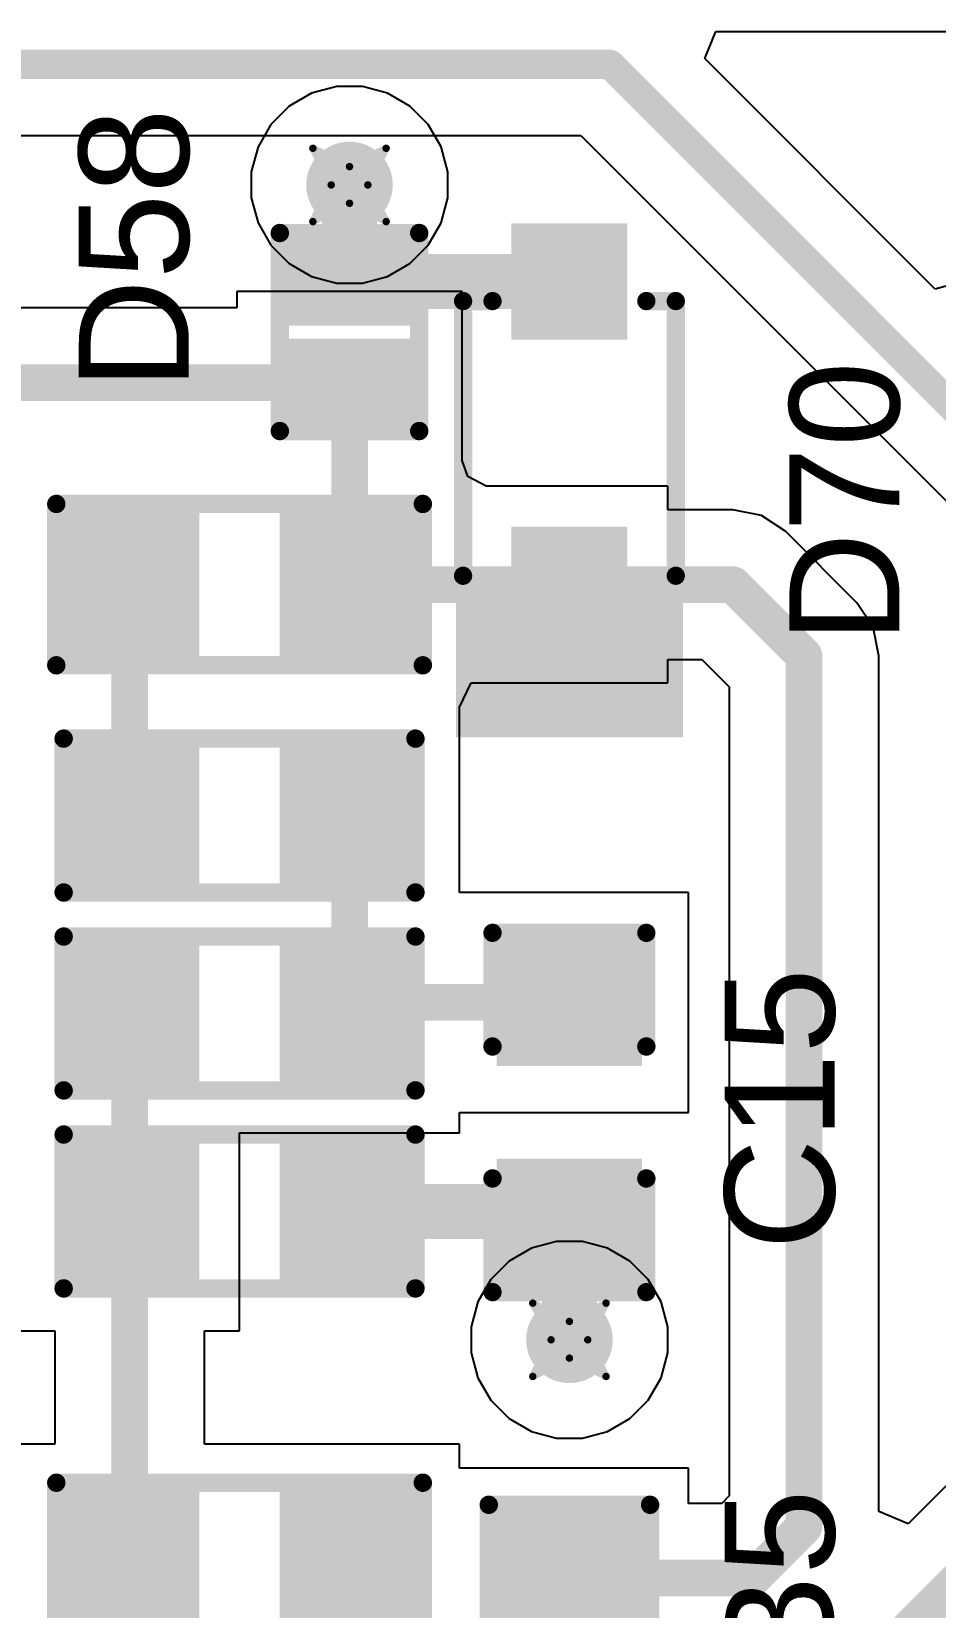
# Model space of a CAD drawing. Header units: inches. Extents: x -36 to 349, y -11 to 240.
# Drawn here: x 147.11 to 153.37, y 53.14 to 64.05 of the extents above; entities that cross this region are included whole.
import ezdxf

# ---------------------------------------------------------------- set-up
doc = ezdxf.new("R2010")
doc.units = ezdxf.units.IN
for name, color, linetype in [('Bottom Layer', 5, 'Continuous'), ('Drill Drawing', 1, 'Continuous'), ('Layer 1', 16, 'Continuous'), ('Layer 2', 76, 'Continuous'), ('Top Layer', 1, 'Continuous'), ('Top Overlay', 2, 'Continuous'), ('Top Paste', 8, 'Continuous'), ('Top Solder', 216, 'Continuous'), ('Via Holes', 16, 'Continuous')]:
    doc.layers.add(name, color=color, linetype=linetype)
doc.styles.add('Arial', font='', dxfattribs={"height": 0.2})
doc.styles.get('Arial').set_extended_font_data('Arial')

# ---------------------------------------------------------------- blocks, each defined once
blk = doc.blocks.new('SOD323F_48')
at = {"layer": 'Top Layer'}
for points in [[(-1.35, 0.3), (-0.75, 0.3), (-0.75, -0.3), (-1.35, -0.3)], [(0.75, 0.3), (1.35, 0.3), (1.35, -0.3), (0.75, -0.3)]]:
    blk.add_hatch(color=1, dxfattribs=at).paths.add_polyline_path(points)
at = {"layer": 'Top Overlay'}
for points in [[(0.988, 0.381), (2.108, 0.381), (2.108, 0.788), (0.988, 0.788)], [(1.423, -0.406), (2.109, -0.406), (2.109, 0.457), (1.423, 0.457)], [(0.988, -0.787), (2.108, -0.787), (2.108, -0.381), (0.988, -0.381)]]:
    blk.add_hatch(color=2, dxfattribs=at).paths.add_polyline_path(points)
at = {"layer": 'Top Paste'}
for points in [[(-1.35, 0.3), (-0.75, 0.3), (-0.75, -0.3), (-1.35, -0.3)], [(0.75, 0.3), (1.35, 0.3), (1.35, -0.3), (0.75, -0.3)]]:
    blk.add_hatch(color=8, dxfattribs=at).paths.add_polyline_path(points)
at = {"layer": 'Top Solder'}
for points in [[(-1.452, 0.402), (-0.648, 0.402), (-0.648, -0.402), (-1.452, -0.402)], [(0.648, 0.402), (1.452, 0.402), (1.452, -0.402), (0.648, -0.402)]]:
    blk.add_hatch(color=216, dxfattribs=at).paths.add_polyline_path(points)
at = {"layer": 'Top Overlay'}
for points in [[(-0.914, 0.533, 0.127, 0.127, 0), (-0.914, 0.737, 0.127, 0.127, 0)], [(0.988, 0.737, 0.127, 0.127, 0), (-0.914, 0.737, 0.127, 0.127, 0)], [(-0.914, -0.737, 0.127, 0.127, 0), (-0.914, -0.533, 0.127, 0.127, 0)], [(0.988, -0.737, 0.127, 0.127, 0), (-0.914, -0.737, 0.127, 0.127, 0)]]:
    blk.add_lwpolyline(points, format="xyseb", dxfattribs=at)
for points in [[(-0.946, 0.737, 0.0635, 0.0635, 1), (-0.883, 0.737, 0.0635, 0.0635, 1)], [(-0.946, 0.737, 0.0635, 0.0635, 1), (-0.883, 0.737, 0.0635, 0.0635, 1)], [(0.957, 0.737, 0.0635, 0.0635, 1), (1.02, 0.737, 0.0635, 0.0635, 1)], [(-0.946, 0.533, 0.0635, 0.0635, 1), (-0.883, 0.533, 0.0635, 0.0635, 1)], [(-0.946, -0.533, 0.0635, 0.0635, 1), (-0.883, -0.533, 0.0635, 0.0635, 1)], [(-0.946, -0.737, 0.0635, 0.0635, 1), (-0.883, -0.737, 0.0635, 0.0635, 1)], [(-0.946, -0.737, 0.0635, 0.0635, 1), (-0.883, -0.737, 0.0635, 0.0635, 1)], [(0.957, -0.737, 0.0635, 0.0635, 1), (1.02, -0.737, 0.0635, 0.0635, 1)]]:
    blk.add_lwpolyline(points, format="xyseb", close=True, dxfattribs=at)
blk = doc.blocks.new('S______B______174')
at = {"layer": 'Top Layer'}
for points in [[(-1.143, -0.445), (-1.143, 0.445), (-0.381, 0.445), (-0.381, -0.445)], [(0.381, -0.445), (0.381, 0.445), (1.143, 0.445), (1.143, -0.445)]]:
    blk.add_hatch(color=1, dxfattribs=at).paths.add_polyline_path(points)
at = {"layer": 'Top Paste'}
for points in [[(-1.143, -0.445), (-1.143, 0.445), (-0.381, 0.445), (-0.381, -0.445)], [(0.381, -0.445), (0.381, 0.445), (1.143, 0.445), (1.143, -0.445)]]:
    blk.add_hatch(color=8, dxfattribs=at).paths.add_polyline_path(points)
at = {"layer": 'Top Solder'}
for points in [[(-1.245, -0.546), (-1.245, 0.546), (-0.279, 0.546), (-0.279, -0.546)], [(0.279, -0.546), (0.279, 0.546), (1.245, 0.546), (1.245, -0.546)]]:
    blk.add_hatch(color=216, dxfattribs=at).paths.add_polyline_path(points)
at = {"layer": 'Top Overlay'}
for points in [[(1.27, 0.559, 0.127, 0.127, 0), (-1.27, 0.559, 0.127, 0.127, 0)], [(-1.27, -0.559, 0.127, 0.127, 0), (-1.27, 0.559, 0.127, 0.127, 0)], [(1.27, -0.559, 0.127, 0.127, 0), (1.27, 0.559, 0.127, 0.127, 0)], [(1.27, -0.559, 0.127, 0.127, 0), (-1.27, -0.559, 0.127, 0.127, 0)]]:
    blk.add_lwpolyline(points, format="xyseb", dxfattribs=at)
for points in [[(-1.302, 0.559, 0.0635, 0.0635, 1), (-1.238, 0.559, 0.0635, 0.0635, 1)], [(-1.302, 0.559, 0.0635, 0.0635, 1), (-1.238, 0.559, 0.0635, 0.0635, 1)], [(1.238, 0.559, 0.0635, 0.0635, 1), (1.302, 0.559, 0.0635, 0.0635, 1)], [(1.238, 0.559, 0.0635, 0.0635, 1), (1.302, 0.559, 0.0635, 0.0635, 1)], [(-1.302, -0.559, 0.0635, 0.0635, 1), (-1.238, -0.559, 0.0635, 0.0635, 1)], [(-1.302, -0.559, 0.0635, 0.0635, 1), (-1.238, -0.559, 0.0635, 0.0635, 1)], [(1.238, -0.559, 0.0635, 0.0635, 1), (1.302, -0.559, 0.0635, 0.0635, 1)], [(1.238, -0.559, 0.0635, 0.0635, 1), (1.302, -0.559, 0.0635, 0.0635, 1)]]:
    blk.add_lwpolyline(points, format="xyseb", close=True, dxfattribs=at)
blk = doc.blocks.new('S______B______175')
at = {"layer": 'Top Layer'}
for points in [[(-1.143, -0.444), (-1.143, 0.445), (-0.381, 0.445), (-0.381, -0.444)], [(0.381, -0.444), (0.381, 0.445), (1.143, 0.445), (1.143, -0.444)]]:
    blk.add_hatch(color=1, dxfattribs=at).paths.add_polyline_path(points)
at = {"layer": 'Top Paste'}
for points in [[(-1.143, -0.444), (-1.143, 0.445), (-0.381, 0.445), (-0.381, -0.444)], [(0.381, -0.444), (0.381, 0.445), (1.143, 0.445), (1.143, -0.444)]]:
    blk.add_hatch(color=8, dxfattribs=at).paths.add_polyline_path(points)
at = {"layer": 'Top Solder'}
for points in [[(-1.245, -0.546), (-1.245, 0.546), (-0.279, 0.546), (-0.279, -0.546)], [(0.279, -0.546), (0.279, 0.546), (1.245, 0.546), (1.245, -0.546)]]:
    blk.add_hatch(color=216, dxfattribs=at).paths.add_polyline_path(points)
at = {"layer": 'Top Overlay'}
for points in [[(1.27, 0.559, 0.127, 0.127, 0), (-1.27, 0.559, 0.127, 0.127, 0)], [(-1.27, 0.559, 0.127, 0.127, 0), (-1.27, -0.559, 0.127, 0.127, 0)], [(1.27, 0.559, 0.127, 0.127, 0), (1.27, -0.559, 0.127, 0.127, 0)], [(1.27, -0.559, 0.127, 0.127, 0), (-1.27, -0.559, 0.127, 0.127, 0)]]:
    blk.add_lwpolyline(points, format="xyseb", dxfattribs=at)
for points in [[(-1.302, 0.559, 0.0635, 0.0635, 1), (-1.238, 0.559, 0.0635, 0.0635, 1)], [(-1.302, 0.559, 0.0635, 0.0635, 1), (-1.238, 0.559, 0.0635, 0.0635, 1)], [(1.238, 0.559, 0.0635, 0.0635, 1), (1.302, 0.559, 0.0635, 0.0635, 1)], [(1.238, 0.559, 0.0635, 0.0635, 1), (1.302, 0.559, 0.0635, 0.0635, 1)], [(-1.302, -0.559, 0.0635, 0.0635, 1), (-1.238, -0.559, 0.0635, 0.0635, 1)], [(-1.302, -0.559, 0.0635, 0.0635, 1), (-1.238, -0.559, 0.0635, 0.0635, 1)], [(1.238, -0.559, 0.0635, 0.0635, 1), (1.302, -0.559, 0.0635, 0.0635, 1)], [(1.238, -0.559, 0.0635, 0.0635, 1), (1.302, -0.559, 0.0635, 0.0635, 1)]]:
    blk.add_lwpolyline(points, format="xyseb", close=True, dxfattribs=at)
blk = doc.blocks.new('S______B______177')
at = {"layer": 'Top Layer'}
for points in [[(-1.143, -0.444), (-1.143, 0.445), (-0.381, 0.445), (-0.381, -0.444)], [(0.381, -0.444), (0.381, 0.445), (1.143, 0.445), (1.143, -0.444)]]:
    blk.add_hatch(color=1, dxfattribs=at).paths.add_polyline_path(points)
at = {"layer": 'Top Paste'}
for points in [[(-1.143, -0.444), (-1.143, 0.445), (-0.381, 0.445), (-0.381, -0.444)], [(0.381, -0.444), (0.381, 0.445), (1.143, 0.445), (1.143, -0.444)]]:
    blk.add_hatch(color=8, dxfattribs=at).paths.add_polyline_path(points)
at = {"layer": 'Top Solder'}
for points in [[(-1.245, -0.546), (-1.245, 0.546), (-0.279, 0.546), (-0.279, -0.546)], [(0.279, -0.546), (0.279, 0.546), (1.245, 0.546), (1.245, -0.546)]]:
    blk.add_hatch(color=216, dxfattribs=at).paths.add_polyline_path(points)
at = {"layer": 'Top Overlay'}
for points in [[(1.27, 0.559, 0.127, 0.127, 0), (-1.27, 0.559, 0.127, 0.127, 0)], [(-1.27, 0.559, 0.127, 0.127, 0), (-1.27, -0.559, 0.127, 0.127, 0)], [(1.27, 0.559, 0.127, 0.127, 0), (1.27, -0.559, 0.127, 0.127, 0)], [(1.27, -0.559, 0.127, 0.127, 0), (-1.27, -0.559, 0.127, 0.127, 0)]]:
    blk.add_lwpolyline(points, format="xyseb", dxfattribs=at)
for points in [[(-1.302, 0.559, 0.0635, 0.0635, 1), (-1.238, 0.559, 0.0635, 0.0635, 1)], [(-1.302, 0.559, 0.0635, 0.0635, 1), (-1.238, 0.559, 0.0635, 0.0635, 1)], [(1.238, 0.559, 0.0635, 0.0635, 1), (1.302, 0.559, 0.0635, 0.0635, 1)], [(1.238, 0.559, 0.0635, 0.0635, 1), (1.302, 0.559, 0.0635, 0.0635, 1)], [(-1.302, -0.559, 0.0635, 0.0635, 1), (-1.238, -0.559, 0.0635, 0.0635, 1)], [(-1.302, -0.559, 0.0635, 0.0635, 1), (-1.238, -0.559, 0.0635, 0.0635, 1)], [(1.238, -0.559, 0.0635, 0.0635, 1), (1.302, -0.559, 0.0635, 0.0635, 1)], [(1.238, -0.559, 0.0635, 0.0635, 1), (1.302, -0.559, 0.0635, 0.0635, 1)]]:
    blk.add_lwpolyline(points, format="xyseb", close=True, dxfattribs=at)
blk = doc.blocks.new('R___0603_269')
at = {"layer": 'Top Layer'}
for points in [[(-0.381, 0.445), (-0.381, -0.444), (-1.143, -0.444), (-1.143, 0.445)], [(1.143, 0.445), (1.143, -0.444), (0.381, -0.444), (0.381, 0.445)]]:
    blk.add_hatch(color=1, dxfattribs=at).paths.add_polyline_path(points)
at = {"layer": 'Top Paste'}
for points in [[(-0.381, 0.445), (-0.381, -0.444), (-1.143, -0.444), (-1.143, 0.445)], [(1.143, 0.445), (1.143, -0.444), (0.381, -0.444), (0.381, 0.445)]]:
    blk.add_hatch(color=8, dxfattribs=at).paths.add_polyline_path(points)
at = {"layer": 'Top Solder'}
for points in [[(-0.279, 0.546), (-0.279, -0.546), (-1.245, -0.546), (-1.245, 0.546)], [(1.245, 0.546), (1.245, -0.546), (0.279, -0.546), (0.279, 0.546)]]:
    blk.add_hatch(color=216, dxfattribs=at).paths.add_polyline_path(points)
at = {"layer": 'Top Overlay'}
for points in [[(-1.219, 0.533, 0.127, 0.127, 0), (-1.219, -0.533, 0.127, 0.127, 0)], [(1.219, 0.533, 0.127, 0.127, 0), (-1.219, 0.533, 0.127, 0.127, 0)], [(1.219, 0.533, 0.127, 0.127, 0), (1.219, -0.533, 0.127, 0.127, 0)], [(1.219, -0.533, 0.127, 0.127, 0), (-1.219, -0.533, 0.127, 0.127, 0)]]:
    blk.add_lwpolyline(points, format="xyseb", dxfattribs=at)
for points in [[(-1.251, 0.533, 0.0635, 0.0635, 1), (-1.187, 0.533, 0.0635, 0.0635, 1)], [(-1.251, 0.533, 0.0635, 0.0635, 1), (-1.187, 0.533, 0.0635, 0.0635, 1)], [(1.187, 0.533, 0.0635, 0.0635, 1), (1.251, 0.533, 0.0635, 0.0635, 1)], [(1.187, 0.533, 0.0635, 0.0635, 1), (1.251, 0.533, 0.0635, 0.0635, 1)], [(-1.251, -0.533, 0.0635, 0.0635, 1), (-1.187, -0.533, 0.0635, 0.0635, 1)], [(-1.251, -0.533, 0.0635, 0.0635, 1), (-1.187, -0.533, 0.0635, 0.0635, 1)], [(1.187, -0.533, 0.0635, 0.0635, 1), (1.251, -0.533, 0.0635, 0.0635, 1)], [(1.187, -0.533, 0.0635, 0.0635, 1), (1.251, -0.533, 0.0635, 0.0635, 1)]]:
    blk.add_lwpolyline(points, format="xyseb", close=True, dxfattribs=at)
blk = doc.blocks.new('R___0603_282')
at = {"layer": 'Top Layer'}
for points in [[(-0.381, 0.445), (-0.381, -0.444), (-1.143, -0.444), (-1.143, 0.445)], [(1.143, 0.445), (1.143, -0.444), (0.381, -0.444), (0.381, 0.445)]]:
    blk.add_hatch(color=1, dxfattribs=at).paths.add_polyline_path(points)
at = {"layer": 'Top Paste'}
for points in [[(-0.381, 0.445), (-0.381, -0.444), (-1.143, -0.444), (-1.143, 0.445)], [(1.143, 0.445), (1.143, -0.444), (0.381, -0.444), (0.381, 0.445)]]:
    blk.add_hatch(color=8, dxfattribs=at).paths.add_polyline_path(points)
at = {"layer": 'Top Solder'}
for points in [[(-0.279, 0.546), (-0.279, -0.546), (-1.245, -0.546), (-1.245, 0.546)], [(1.245, 0.546), (1.245, -0.546), (0.279, -0.546), (0.279, 0.546)]]:
    blk.add_hatch(color=216, dxfattribs=at).paths.add_polyline_path(points)
at = {"layer": 'Top Overlay'}
for points in [[(-1.219, 0.533, 0.127, 0.127, 0), (-1.219, -0.533, 0.127, 0.127, 0)], [(1.219, 0.533, 0.127, 0.127, 0), (-1.219, 0.533, 0.127, 0.127, 0)], [(1.219, 0.533, 0.127, 0.127, 0), (1.219, -0.533, 0.127, 0.127, 0)], [(1.219, -0.533, 0.127, 0.127, 0), (-1.219, -0.533, 0.127, 0.127, 0)]]:
    blk.add_lwpolyline(points, format="xyseb", dxfattribs=at)
for points in [[(-1.251, 0.533, 0.0635, 0.0635, 1), (-1.187, 0.533, 0.0635, 0.0635, 1)], [(-1.251, 0.533, 0.0635, 0.0635, 1), (-1.187, 0.533, 0.0635, 0.0635, 1)], [(1.187, 0.533, 0.0635, 0.0635, 1), (1.251, 0.533, 0.0635, 0.0635, 1)], [(1.187, 0.533, 0.0635, 0.0635, 1), (1.251, 0.533, 0.0635, 0.0635, 1)], [(-1.251, -0.533, 0.0635, 0.0635, 1), (-1.187, -0.533, 0.0635, 0.0635, 1)], [(-1.251, -0.533, 0.0635, 0.0635, 1), (-1.187, -0.533, 0.0635, 0.0635, 1)], [(1.187, -0.533, 0.0635, 0.0635, 1), (1.251, -0.533, 0.0635, 0.0635, 1)], [(1.187, -0.533, 0.0635, 0.0635, 1), (1.251, -0.533, 0.0635, 0.0635, 1)]]:
    blk.add_lwpolyline(points, format="xyseb", close=True, dxfattribs=at)
blk = doc.blocks.new('R___0603_284')
at = {"layer": 'Top Layer'}
for points in [[(-0.381, 0.445), (-0.381, -0.444), (-1.143, -0.444), (-1.143, 0.445)], [(1.143, 0.445), (1.143, -0.444), (0.381, -0.444), (0.381, 0.445)]]:
    blk.add_hatch(color=1, dxfattribs=at).paths.add_polyline_path(points)
at = {"layer": 'Top Paste'}
for points in [[(-0.381, 0.445), (-0.381, -0.444), (-1.143, -0.444), (-1.143, 0.445)], [(1.143, 0.445), (1.143, -0.444), (0.381, -0.444), (0.381, 0.445)]]:
    blk.add_hatch(color=8, dxfattribs=at).paths.add_polyline_path(points)
at = {"layer": 'Top Solder'}
for points in [[(-0.279, 0.546), (-0.279, -0.546), (-1.245, -0.546), (-1.245, 0.546)], [(1.245, 0.546), (1.245, -0.546), (0.279, -0.546), (0.279, 0.546)]]:
    blk.add_hatch(color=216, dxfattribs=at).paths.add_polyline_path(points)
at = {"layer": 'Top Overlay'}
for points in [[(-1.219, 0.533, 0.127, 0.127, 0), (-1.219, -0.533, 0.127, 0.127, 0)], [(1.219, 0.533, 0.127, 0.127, 0), (-1.219, 0.533, 0.127, 0.127, 0)], [(1.219, 0.533, 0.127, 0.127, 0), (1.219, -0.533, 0.127, 0.127, 0)], [(1.219, -0.533, 0.127, 0.127, 0), (-1.219, -0.533, 0.127, 0.127, 0)]]:
    blk.add_lwpolyline(points, format="xyseb", dxfattribs=at)
for points in [[(-1.251, 0.533, 0.0635, 0.0635, 1), (-1.187, 0.533, 0.0635, 0.0635, 1)], [(-1.251, 0.533, 0.0635, 0.0635, 1), (-1.187, 0.533, 0.0635, 0.0635, 1)], [(1.187, 0.533, 0.0635, 0.0635, 1), (1.251, 0.533, 0.0635, 0.0635, 1)], [(1.187, 0.533, 0.0635, 0.0635, 1), (1.251, 0.533, 0.0635, 0.0635, 1)], [(-1.251, -0.533, 0.0635, 0.0635, 1), (-1.187, -0.533, 0.0635, 0.0635, 1)], [(-1.251, -0.533, 0.0635, 0.0635, 1), (-1.187, -0.533, 0.0635, 0.0635, 1)], [(1.187, -0.533, 0.0635, 0.0635, 1), (1.251, -0.533, 0.0635, 0.0635, 1)], [(1.187, -0.533, 0.0635, 0.0635, 1), (1.251, -0.533, 0.0635, 0.0635, 1)]]:
    blk.add_lwpolyline(points, format="xyseb", close=True, dxfattribs=at)
blk = doc.blocks.new('SOD_882_B__D___________351')
at = {"layer": 'Top Layer'}
for points in [[(-0.1, -0.4), (-0.6, -0.4), (-0.6, 0.4), (-0.1, 0.4)], [(0.6, -0.4), (0.1, -0.4), (0.1, 0.4), (0.6, 0.4)]]:
    blk.add_hatch(color=1, dxfattribs=at).paths.add_polyline_path(points)
at = {"layer": 'Top Paste'}
for points in [[(-0.1, -0.4), (-0.6, -0.4), (-0.6, 0.4), (-0.1, 0.4)], [(0.6, -0.4), (0.1, -0.4), (0.1, 0.4), (0.6, 0.4)]]:
    blk.add_hatch(color=8, dxfattribs=at).paths.add_polyline_path(points)
at = {"layer": 'Top Solder'}
for points in [[(-0.045, -0.455), (-0.655, -0.455), (-0.655, 0.455), (-0.045, 0.455)], [(0.655, -0.455), (0.045, -0.455), (0.045, 0.455), (0.655, 0.455)]]:
    blk.add_hatch(color=216, dxfattribs=at).paths.add_polyline_path(points)
at = {"layer": 'Top Overlay'}
for points in [[(0.686, 0.483, 0.127, 0.127, 0), (-0.686, 0.483, 0.127, 0.127, 0)], [(-0.686, -0.483, 0.127, 0.127, 0), (-0.686, 0.483, 0.127, 0.127, 0)], [(0.686, -0.483, 0.127, 0.127, 0), (0.686, 0.483, 0.127, 0.127, 0)], [(0.686, -0.483, 0.127, 0.127, 0), (-0.686, -0.483, 0.127, 0.127, 0)]]:
    blk.add_lwpolyline(points, format="xyseb", dxfattribs=at)
for points in [[(-0.718, 0.483, 0.0635, 0.0635, 1), (-0.654, 0.483, 0.0635, 0.0635, 1)], [(-0.718, 0.483, 0.0635, 0.0635, 1), (-0.654, 0.483, 0.0635, 0.0635, 1)], [(0.654, 0.483, 0.0635, 0.0635, 1), (0.718, 0.483, 0.0635, 0.0635, 1)], [(0.654, 0.483, 0.0635, 0.0635, 1), (0.718, 0.483, 0.0635, 0.0635, 1)], [(-0.718, -0.483, 0.0635, 0.0635, 1), (-0.654, -0.483, 0.0635, 0.0635, 1)], [(-0.718, -0.483, 0.0635, 0.0635, 1), (-0.654, -0.483, 0.0635, 0.0635, 1)], [(0.654, -0.483, 0.0635, 0.0635, 1), (0.718, -0.483, 0.0635, 0.0635, 1)], [(0.654, -0.483, 0.0635, 0.0635, 1), (0.718, -0.483, 0.0635, 0.0635, 1)]]:
    blk.add_lwpolyline(points, format="xyseb", close=True, dxfattribs=at)
blk = doc.blocks.new('C___0603_488')
at = {"layer": 'Top Layer'}
for points in [[(-0.381, 0.445), (-0.381, -0.445), (-1.143, -0.445), (-1.143, 0.445)], [(1.143, 0.445), (1.143, -0.445), (0.381, -0.445), (0.381, 0.445)]]:
    blk.add_hatch(color=1, dxfattribs=at).paths.add_polyline_path(points)
at = {"layer": 'Top Paste'}
for points in [[(-0.381, 0.445), (-0.381, -0.445), (-1.143, -0.445), (-1.143, 0.445)], [(1.143, 0.445), (1.143, -0.445), (0.381, -0.445), (0.381, 0.445)]]:
    blk.add_hatch(color=8, dxfattribs=at).paths.add_polyline_path(points)
at = {"layer": 'Top Solder'}
for points in [[(-0.321, 0.504), (-0.321, -0.504), (-1.203, -0.504), (-1.203, 0.504)], [(1.203, 0.504), (1.203, -0.504), (0.321, -0.504), (0.321, 0.504)]]:
    blk.add_hatch(color=216, dxfattribs=at).paths.add_polyline_path(points)
at = {"layer": 'Top Overlay'}
for points in [[(-1.245, -0.533, 0.127, 0.127, 0), (-1.245, 0.533, 0.127, 0.127, 0)], [(-0.457, 0.533, 0.127, 0.127, 0), (-1.245, 0.533, 0.127, 0.127, 0)], [(1.245, 0.533, 0.127, 0.127, 0), (0.457, 0.533, 0.127, 0.127, 0)], [(1.245, -0.533, 0.127, 0.127, 0), (1.245, 0.533, 0.127, 0.127, 0)], [(-0.457, -0.533, 0.127, 0.127, 0), (-1.245, -0.533, 0.127, 0.127, 0)], [(1.245, -0.533, 0.127, 0.127, 0), (0.457, -0.533, 0.127, 0.127, 0)]]:
    blk.add_lwpolyline(points, format="xyseb", dxfattribs=at)
for points in [[(-1.276, 0.533, 0.0635, 0.0635, 1), (-1.213, 0.533, 0.0635, 0.0635, 1)], [(-1.276, 0.533, 0.0635, 0.0635, 1), (-1.213, 0.533, 0.0635, 0.0635, 1)], [(-0.489, 0.533, 0.0635, 0.0635, 1), (-0.425, 0.533, 0.0635, 0.0635, 1)], [(0.425, 0.533, 0.0635, 0.0635, 1), (0.489, 0.533, 0.0635, 0.0635, 1)], [(1.213, 0.533, 0.0635, 0.0635, 1), (1.276, 0.533, 0.0635, 0.0635, 1)], [(1.213, 0.533, 0.0635, 0.0635, 1), (1.276, 0.533, 0.0635, 0.0635, 1)], [(-1.276, -0.533, 0.0635, 0.0635, 1), (-1.213, -0.533, 0.0635, 0.0635, 1)], [(-1.276, -0.533, 0.0635, 0.0635, 1), (-1.213, -0.533, 0.0635, 0.0635, 1)], [(-0.489, -0.533, 0.0635, 0.0635, 1), (-0.425, -0.533, 0.0635, 0.0635, 1)], [(0.425, -0.533, 0.0635, 0.0635, 1), (0.489, -0.533, 0.0635, 0.0635, 1)], [(1.213, -0.533, 0.0635, 0.0635, 1), (1.276, -0.533, 0.0635, 0.0635, 1)], [(1.213, -0.533, 0.0635, 0.0635, 1), (1.276, -0.533, 0.0635, 0.0635, 1)]]:
    blk.add_lwpolyline(points, format="xyseb", close=True, dxfattribs=at)

msp = doc.modelspace()

# ---------------------------------------------------------------- hatches: boundary and pattern name
at = {"layer": 'Bottom Layer'}
h = msp.add_hatch(color=5, dxfattribs=at)
edge = h.paths.add_edge_path()
edge.add_arc((149.31, 62.992), 0.3, 0, 360)
h = msp.add_hatch(color=5, dxfattribs=at)
edge = h.paths.add_edge_path()
edge.add_arc((150.834, 54.991), 0.3, 0, 360)
at = {"layer": 'Layer 1'}
h = msp.add_hatch(color=16, dxfattribs=at)
edge = h.paths.add_edge_path()
edge.add_arc((149.31, 62.992), 0.3, 0, 360)
h = msp.add_hatch(color=16, dxfattribs=at)
edge = h.paths.add_edge_path()
edge.add_arc((150.834, 54.991), 0.3, 0, 360)
at = {"layer": 'Layer 2'}
h = msp.add_hatch(color=76, dxfattribs=at)
edge = h.paths.add_edge_path()
edge.add_arc((149.31, 62.992), 0.3, 0, 360)
h = msp.add_hatch(color=76, dxfattribs=at)
edge = h.paths.add_edge_path()
edge.add_arc((150.834, 54.991), 0.3, 0, 360)
at = {"layer": 'Top Layer'}
h = msp.add_hatch(color=1, dxfattribs=at)
edge = h.paths.add_edge_path()
edge.add_arc((149.31, 62.992), 0.3, 0, 360)
h = msp.add_hatch(color=1, dxfattribs=at)
edge = h.paths.add_edge_path()
edge.add_arc((150.834, 54.991), 0.3, 0, 360)
at = {"layer": 'Via Holes'}
h = msp.add_hatch(color=7, dxfattribs=at)
edge = h.paths.add_edge_path()
edge.add_arc((149.31, 62.992), 0.15, 0, 360)
h = msp.add_hatch(color=7, dxfattribs=at)
edge = h.paths.add_edge_path()
edge.add_arc((150.834, 54.991), 0.15, 0, 360)

# ---------------------------------------------------------------- linework, layer by layer
at = {"layer": 'Drill Drawing'}
for points in [[(149.056, 63.246, 0.0508, 0.0508, 0), (149.31, 63.119, 0.0508, 0.0508, 0)], [(149.056, 63.246, 0.0508, 0.0508, 0), (149.183, 62.992, 0.0508, 0.0508, 0)], [(149.31, 63.119, 0.0508, 0.0508, 0), (149.564, 63.246, 0.0508, 0.0508, 0)], [(149.437, 62.992, 0.0508, 0.0508, 0), (149.564, 63.246, 0.0508, 0.0508, 0)], [(149.056, 62.738, 0.0508, 0.0508, 0), (149.183, 62.992, 0.0508, 0.0508, 0)], [(149.437, 62.992, 0.0508, 0.0508, 0), (149.564, 62.738, 0.0508, 0.0508, 0)], [(149.056, 62.738, 0.0508, 0.0508, 0), (149.31, 62.865, 0.0508, 0.0508, 0)], [(149.31, 62.865, 0.0508, 0.0508, 0), (149.564, 62.738, 0.0508, 0.0508, 0)], [(150.58, 55.245, 0.0508, 0.0508, 0), (150.834, 55.118, 0.0508, 0.0508, 0)], [(150.58, 55.245, 0.0508, 0.0508, 0), (150.707, 54.991, 0.0508, 0.0508, 0)], [(150.834, 55.118, 0.0508, 0.0508, 0), (151.088, 55.245, 0.0508, 0.0508, 0)], [(150.961, 54.991, 0.0508, 0.0508, 0), (151.088, 55.245, 0.0508, 0.0508, 0)], [(150.58, 54.737, 0.0508, 0.0508, 0), (150.707, 54.991, 0.0508, 0.0508, 0)], [(150.961, 54.991, 0.0508, 0.0508, 0), (151.088, 54.737, 0.0508, 0.0508, 0)], [(150.58, 54.737, 0.0508, 0.0508, 0), (150.834, 54.864, 0.0508, 0.0508, 0)], [(150.834, 54.864, 0.0508, 0.0508, 0), (151.088, 54.737, 0.0508, 0.0508, 0)]]:
    msp.add_lwpolyline(points, format="xyseb", dxfattribs=at)
for points in [[(149.043, 63.246, 0.0254, 0.0254, 1), (149.069, 63.246, 0.0254, 0.0254, 1)], [(149.043, 63.246, 0.0254, 0.0254, 1), (149.069, 63.246, 0.0254, 0.0254, 1)], [(149.551, 63.246, 0.0254, 0.0254, 1), (149.577, 63.246, 0.0254, 0.0254, 1)], [(149.551, 63.246, 0.0254, 0.0254, 1), (149.577, 63.246, 0.0254, 0.0254, 1)], [(149.297, 63.119, 0.0254, 0.0254, 1), (149.323, 63.119, 0.0254, 0.0254, 1)], [(149.297, 63.119, 0.0254, 0.0254, 1), (149.323, 63.119, 0.0254, 0.0254, 1)], [(149.17, 62.992, 0.0254, 0.0254, 1), (149.196, 62.992, 0.0254, 0.0254, 1)], [(149.17, 62.992, 0.0254, 0.0254, 1), (149.196, 62.992, 0.0254, 0.0254, 1)], [(149.424, 62.992, 0.0254, 0.0254, 1), (149.45, 62.992, 0.0254, 0.0254, 1)], [(149.424, 62.992, 0.0254, 0.0254, 1), (149.45, 62.992, 0.0254, 0.0254, 1)], [(149.297, 62.865, 0.0254, 0.0254, 1), (149.323, 62.865, 0.0254, 0.0254, 1)], [(149.297, 62.865, 0.0254, 0.0254, 1), (149.323, 62.865, 0.0254, 0.0254, 1)], [(149.043, 62.738, 0.0254, 0.0254, 1), (149.069, 62.738, 0.0254, 0.0254, 1)], [(149.043, 62.738, 0.0254, 0.0254, 1), (149.069, 62.738, 0.0254, 0.0254, 1)], [(149.551, 62.738, 0.0254, 0.0254, 1), (149.577, 62.738, 0.0254, 0.0254, 1)], [(149.551, 62.738, 0.0254, 0.0254, 1), (149.577, 62.738, 0.0254, 0.0254, 1)], [(150.567, 55.245, 0.0254, 0.0254, 1), (150.593, 55.245, 0.0254, 0.0254, 1)], [(150.567, 55.245, 0.0254, 0.0254, 1), (150.593, 55.245, 0.0254, 0.0254, 1)], [(151.075, 55.245, 0.0254, 0.0254, 1), (151.101, 55.245, 0.0254, 0.0254, 1)], [(151.075, 55.245, 0.0254, 0.0254, 1), (151.101, 55.245, 0.0254, 0.0254, 1)], [(150.821, 55.118, 0.0254, 0.0254, 1), (150.847, 55.118, 0.0254, 0.0254, 1)], [(150.821, 55.118, 0.0254, 0.0254, 1), (150.847, 55.118, 0.0254, 0.0254, 1)], [(150.694, 54.991, 0.0254, 0.0254, 1), (150.72, 54.991, 0.0254, 0.0254, 1)], [(150.694, 54.991, 0.0254, 0.0254, 1), (150.72, 54.991, 0.0254, 0.0254, 1)], [(150.948, 54.991, 0.0254, 0.0254, 1), (150.974, 54.991, 0.0254, 0.0254, 1)], [(150.948, 54.991, 0.0254, 0.0254, 1), (150.974, 54.991, 0.0254, 0.0254, 1)], [(150.821, 54.864, 0.0254, 0.0254, 1), (150.847, 54.864, 0.0254, 0.0254, 1)], [(150.821, 54.864, 0.0254, 0.0254, 1), (150.847, 54.864, 0.0254, 0.0254, 1)], [(150.567, 54.737, 0.0254, 0.0254, 1), (150.593, 54.737, 0.0254, 0.0254, 1)], [(150.567, 54.737, 0.0254, 0.0254, 1), (150.593, 54.737, 0.0254, 0.0254, 1)], [(151.075, 54.737, 0.0254, 0.0254, 1), (151.101, 54.737, 0.0254, 0.0254, 1)], [(151.075, 54.737, 0.0254, 0.0254, 1), (151.101, 54.737, 0.0254, 0.0254, 1)]]:
    msp.add_lwpolyline(points, format="xyseb", close=True, dxfattribs=at)
at = {"layer": 'Layer 2'}
for p, q in [((149.221, 63.673), (149.047, 63.627)), ((149.4, 63.673), (149.221, 63.673)), ((149.573, 63.627), (149.4, 63.673)), ((149.047, 63.627), (148.892, 63.537)), ((149.728, 63.537), (149.573, 63.627)), ((148.892, 63.537), (148.765, 63.41)), ((149.855, 63.41), (149.728, 63.537)), ((148.765, 63.41), (148.676, 63.255)), ((149.945, 63.255), (149.855, 63.41)), ((148.676, 63.255), (148.629, 63.082)), ((149.991, 63.082), (149.945, 63.255)), ((148.629, 63.082), (148.629, 62.902)), ((149.991, 62.902), (149.991, 63.082)), ((148.629, 62.902), (148.676, 62.729)), ((149.945, 62.729), (149.991, 62.902)), ((148.676, 62.729), (148.765, 62.574)), ((149.855, 62.574), (149.945, 62.729)), ((148.765, 62.574), (148.892, 62.447)), ((149.728, 62.447), (149.855, 62.574)), ((148.892, 62.447), (149.047, 62.357)), ((149.047, 62.357), (149.221, 62.311)), ((149.4, 62.311), (149.573, 62.357)), ((149.573, 62.357), (149.728, 62.447)), ((149.221, 62.311), (149.4, 62.311)), ((150.571, 55.626), (150.416, 55.536)), ((150.745, 55.672), (150.571, 55.626)), ((150.924, 55.672), (150.745, 55.672)), ((151.097, 55.626), (150.924, 55.672)), ((151.252, 55.536), (151.097, 55.626)), ((150.416, 55.536), (150.289, 55.409)), ((151.379, 55.409), (151.252, 55.536)), ((150.289, 55.409), (150.2, 55.254)), ((151.469, 55.254), (151.379, 55.409)), ((150.2, 55.254), (150.153, 55.081)), ((151.515, 55.081), (151.469, 55.254)), ((150.153, 55.081), (150.153, 54.901)), ((151.515, 54.901), (151.515, 55.081)), ((150.153, 54.901), (150.2, 54.728)), ((151.469, 54.728), (151.515, 54.901)), ((150.2, 54.728), (150.289, 54.573)), ((151.379, 54.573), (151.469, 54.728)), ((150.289, 54.573), (150.416, 54.446)), ((151.252, 54.446), (151.379, 54.573)), ((150.416, 54.446), (150.571, 54.356)), ((151.097, 54.356), (151.252, 54.446)), ((150.571, 54.356), (150.745, 54.31)), ((150.745, 54.31), (150.924, 54.31)), ((150.924, 54.31), (151.097, 54.356))]:
    msp.add_line(p, q, dxfattribs=at)
at = {"layer": 'Top Layer'}
for p, q in [((151.772, 63.867), (151.849, 64.055)), ((151.849, 64.055), (154.336, 64.055)), ((153.368, 62.271), (151.772, 63.867)), ((132.579, 63.335), (150.912, 63.335)), ((150.912, 63.335), (156.742, 57.505)), ((150.091, 62.254), (148.529, 62.254)), ((148.529, 62.254), (148.529, 62.141)), ((150.091, 61.082), (150.091, 62.254)), ((153.594, 62.332), (153.368, 62.271)), ((148.529, 62.141), (146.809, 62.141)), ((150.13, 60.972), (150.091, 61.082)), ((150.258, 60.904), (150.13, 60.972)), ((151.515, 60.904), (150.258, 60.904)), ((151.515, 60.741), (151.515, 60.904)), ((151.966, 60.741), (151.515, 60.741)), ((152.165, 60.702), (151.966, 60.741)), ((152.333, 60.59), (152.165, 60.702)), ((152.826, 60.096), (152.333, 60.59)), ((152.938, 59.928), (152.826, 60.096)), ((152.978, 59.73), (152.938, 59.928)), ((152.978, 53.801), (152.978, 59.73)), ((151.515, 59.542), (151.515, 59.705)), ((151.515, 59.705), (151.752, 59.705)), ((151.752, 59.705), (151.942, 59.515)), ((150.072, 59.373), (150.153, 59.542)), ((150.153, 59.542), (151.515, 59.542)), ((151.942, 59.515), (151.942, 53.91)), ((150.072, 58.09), (150.072, 59.373)), ((151.66, 58.09), (150.072, 58.09)), ((151.66, 56.566), (151.66, 58.09)), ((156.688, 57.224), (153.181, 53.717)), ((150.072, 56.426), (150.072, 56.566)), ((150.072, 56.566), (151.66, 56.566)), ((148.548, 55.054), (148.548, 56.426)), ((148.548, 56.426), (150.072, 56.426)), ((147.024, 55.054), (147.268, 55.054)), ((147.268, 55.054), (147.268, 54.267)), ((148.304, 54.267), (148.304, 55.054)), ((148.304, 55.054), (148.548, 55.054)), ((147.268, 54.267), (147.024, 54.267)), ((150.072, 54.267), (148.304, 54.267)), ((150.072, 54.102), (150.072, 54.267)), ((151.66, 54.102), (150.072, 54.102)), ((151.66, 53.858), (151.66, 54.102)), ((151.89, 53.858), (151.66, 53.858)), ((151.942, 53.91), (151.89, 53.858)), ((153.181, 53.717), (152.978, 53.801))]:
    msp.add_line(p, q, dxfattribs=at)
for points in [[(132.375, 63.827, 0.203, 0.203, 0), (151.116, 63.827, 0.203, 0.203, 0)], [(151.116, 63.827, 0.203, 0.203, 0), (157.101, 57.842, 0.203, 0.203, 0)], [(149.31, 62.323, 0.381, 0.381, 0), (149.31, 62.992, 0.381, 0.381, 0)], [(149.31, 62.323, 0.381, 0.381, 0), (150.834, 62.323, 0.381, 0.381, 0)], [(146.465, 61.623, 0.254, 0.254, 0), (149.31, 61.623, 0.254, 0.254, 0)], [(149.31, 60.223, 0.254, 0.254, 0), (149.31, 61.623, 0.254, 0.254, 0)], [(147.786, 58.623, 0.254, 0.254, 0), (147.786, 60.223, 0.254, 0.254, 0)], [(149.31, 60.223, 0.254, 0.254, 0), (150.834, 60.223, 0.254, 0.254, 0)], [(150.834, 60.223, 0.254, 0.254, 0), (151.966, 60.223, 0.254, 0.254, 0)], [(151.966, 60.223, 0.254, 0.254, 0), (152.46, 59.73, 0.254, 0.254, 0)], [(152.46, 53.696, 0.254, 0.254, 0), (152.46, 59.73, 0.254, 0.254, 0)], [(149.31, 57.252, 0.254, 0.254, 0), (149.31, 58.623, 0.254, 0.254, 0)], [(149.31, 57.252, 0.254, 0.254, 0), (149.386, 57.328, 0.254, 0.254, 0)], [(149.386, 57.328, 0.254, 0.254, 0), (150.834, 57.328, 0.254, 0.254, 0)], [(147.786, 55.88, 0.254, 0.254, 0), (147.786, 57.252, 0.254, 0.254, 0)], [(152.46, 52.172, 0.381, 0.381, 0), (157.1, 56.812, 0.381, 0.381, 0)], [(149.31, 55.88, 0.381, 0.381, 0), (150.758, 55.88, 0.381, 0.381, 0)], [(150.758, 55.88, 0.381, 0.381, -0.414214), (150.834, 55.804, 0.381, 0.381, 0)], [(147.786, 53.442, 0.254, 0.254, 0), (147.786, 55.88, 0.254, 0.254, 0)], [(150.834, 54.991, 0.381, 0.381, 0), (150.834, 55.804, 0.381, 0.381, 0)], [(152.104, 53.34, 0.254, 0.254, 0), (152.46, 53.696, 0.254, 0.254, 0)], [(149.31, 51.638, 0.381, 0.381, 0), (149.31, 53.442, 0.381, 0.381, 0)], [(150.834, 53.34, 0.254, 0.254, 0), (152.104, 53.34, 0.254, 0.254, 0)]]:
    msp.add_lwpolyline(points, format="xyseb", dxfattribs=at)
for points in [[(151.065, 63.827, 0.102, 0.102, 1), (151.166, 63.827, 0.102, 0.102, 1)], [(151.065, 63.827, 0.102, 0.102, 1), (151.166, 63.827, 0.102, 0.102, 1)], [(149.215, 62.992, 0.191, 0.191, 1), (149.405, 62.992, 0.191, 0.191, 1)], [(149.215, 62.323, 0.191, 0.191, 1), (149.405, 62.323, 0.191, 0.191, 1)], [(149.215, 62.323, 0.191, 0.191, 1), (149.405, 62.323, 0.191, 0.191, 1)], [(150.739, 62.323, 0.191, 0.191, 1), (150.929, 62.323, 0.191, 0.191, 1)], [(149.247, 61.623, 0.127, 0.127, 1), (149.374, 61.623, 0.127, 0.127, 1)], [(149.247, 61.623, 0.127, 0.127, 1), (149.374, 61.623, 0.127, 0.127, 1)], [(147.723, 60.223, 0.127, 0.127, 1), (147.85, 60.223, 0.127, 0.127, 1)], [(149.247, 60.223, 0.127, 0.127, 1), (149.374, 60.223, 0.127, 0.127, 1)], [(149.247, 60.223, 0.127, 0.127, 1), (149.374, 60.223, 0.127, 0.127, 1)], [(150.771, 60.223, 0.127, 0.127, 1), (150.898, 60.223, 0.127, 0.127, 1)], [(150.771, 60.223, 0.127, 0.127, 1), (150.898, 60.223, 0.127, 0.127, 1)], [(151.903, 60.223, 0.127, 0.127, 1), (152.03, 60.223, 0.127, 0.127, 1)], [(151.903, 60.223, 0.127, 0.127, 1), (152.03, 60.223, 0.127, 0.127, 1)], [(152.396, 59.73, 0.127, 0.127, 1), (152.523, 59.73, 0.127, 0.127, 1)], [(152.396, 59.73, 0.127, 0.127, 1), (152.523, 59.73, 0.127, 0.127, 1)], [(147.723, 58.623, 0.127, 0.127, 1), (147.85, 58.623, 0.127, 0.127, 1)], [(149.247, 58.623, 0.127, 0.127, 1), (149.374, 58.623, 0.127, 0.127, 1)], [(149.323, 57.328, 0.127, 0.127, 1), (149.45, 57.328, 0.127, 0.127, 1)], [(149.323, 57.328, 0.127, 0.127, 1), (149.45, 57.328, 0.127, 0.127, 1)], [(150.771, 57.328, 0.127, 0.127, 1), (150.898, 57.328, 0.127, 0.127, 1)], [(147.723, 57.252, 0.127, 0.127, 1), (147.85, 57.252, 0.127, 0.127, 1)], [(149.247, 57.252, 0.127, 0.127, 1), (149.374, 57.252, 0.127, 0.127, 1)], [(149.247, 57.252, 0.127, 0.127, 1), (149.374, 57.252, 0.127, 0.127, 1)], [(149.215, 55.88, 0.191, 0.191, 1), (149.405, 55.88, 0.191, 0.191, 1)], [(150.663, 55.88, 0.191, 0.191, 1), (150.853, 55.88, 0.191, 0.191, 1)], [(150.663, 55.88, 0.191, 0.191, 1), (150.853, 55.88, 0.191, 0.191, 1)], [(147.723, 55.88, 0.127, 0.127, 1), (147.85, 55.88, 0.127, 0.127, 1)], [(147.723, 55.88, 0.127, 0.127, 1), (147.85, 55.88, 0.127, 0.127, 1)], [(150.739, 55.804, 0.191, 0.191, 1), (150.929, 55.804, 0.191, 0.191, 1)], [(150.739, 55.804, 0.191, 0.191, 1), (150.929, 55.804, 0.191, 0.191, 1)], [(150.739, 54.991, 0.191, 0.191, 1), (150.929, 54.991, 0.191, 0.191, 1)], [(152.396, 53.696, 0.127, 0.127, 1), (152.523, 53.696, 0.127, 0.127, 1)], [(152.396, 53.696, 0.127, 0.127, 1), (152.523, 53.696, 0.127, 0.127, 1)], [(149.215, 53.442, 0.191, 0.191, 1), (149.405, 53.442, 0.191, 0.191, 1)], [(147.723, 53.442, 0.127, 0.127, 1), (147.85, 53.442, 0.127, 0.127, 1)], [(150.771, 53.34, 0.127, 0.127, 1), (150.898, 53.34, 0.127, 0.127, 1)], [(152.041, 53.34, 0.127, 0.127, 1), (152.168, 53.34, 0.127, 0.127, 1)], [(152.041, 53.34, 0.127, 0.127, 1), (152.168, 53.34, 0.127, 0.127, 1)]]:
    msp.add_lwpolyline(points, format="xyseb", close=True, dxfattribs=at)

# ---------------------------------------------------------------- block references
for name, p, rotation in [('SOD_882_B__D___________351', (149.31, 61.973), 270), ('SOD323F_48', (150.834, 61.273), 270), ('S______B______175', (148.548, 60.223), 180), ('R___0603_269', (148.548, 58.623), 180), ('C___0603_488', (150.834, 56.566), 270), ('R___0603_282', (148.548, 57.252), 180), ('R___0603_284', (148.548, 55.88), 180), ('S______B______177', (148.548, 53.442), 180), ('S______B______174', (150.834, 52.578), 270)]:
    msp.add_blockref(name, p, dxfattribs=dict(rotation=rotation))

# ---------------------------------------------------------------- texts
at = {"layer": 'Top Overlay', "style": 'Arial'}
for s, p in [('D58', (148.196, 61.571)), ('D70', (153.12, 59.817)), ('C15', (152.671, 55.614)), ('SB5', (152.671, 51.943))]:
    msp.add_text(s, height=0.762, rotation=90, dxfattribs=at).set_placement(p)

doc.saveas('drawing.dxf')
